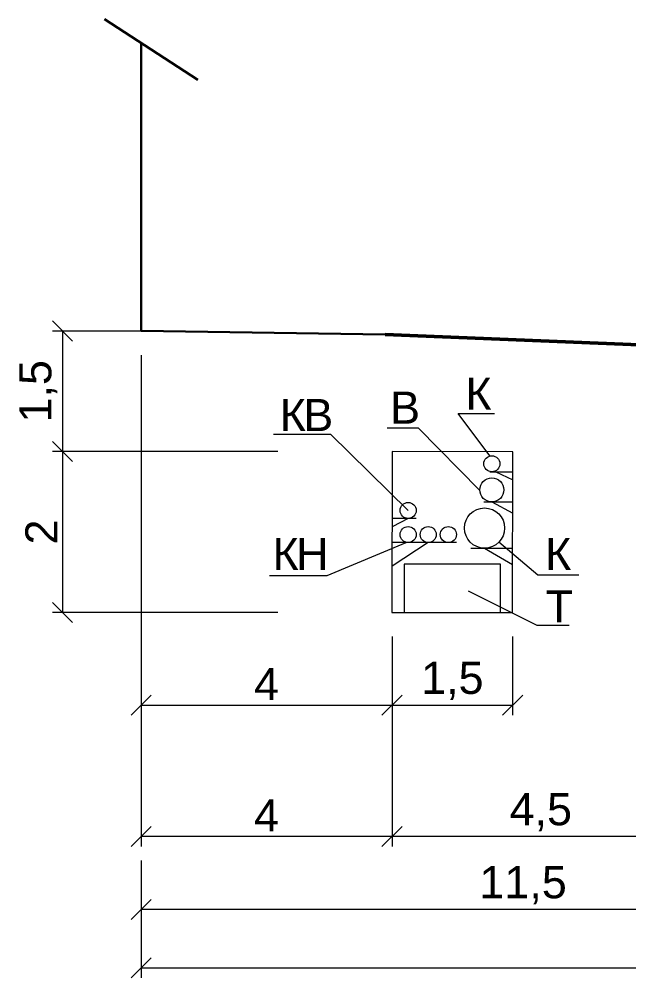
# Model space of a CAD drawing. Header units: millimetres. Extents: x -2123 to 34701, y -1286 to 835.
# Drawn here: x 1654.28 to 1661.86, y 609.52 to 621.44 of the extents above; entities that cross this region are included whole.
import ezdxf

# ---------------------------------------------------------------- set-up
doc = ezdxf.new("R2010")
doc.units = ezdxf.units.MM
doc.layers.get('0').update_dxf_attribs({"lineweight": 15})
for name, color, linetype, lineweight in [('Дор. Розм.', 7, 'Continuous', 50), ('Линия 0.3', 160, 'Continuous', 30), ('Линия 0.5', 26, 'Continuous', 50), ('Размер', 94, 'Continuous', 15), ('Інж. мережі', 205, 'Continuous', 18)]:
    doc.layers.add(name, color=color, linetype=linetype, lineweight=lineweight)
doc.styles.get("Standard").update_dxf_attribs({"font": 'arial.ttf'})
doc.styles.add('Аннотативный', font='arial.ttf')
doc.dimstyles.new('М-100', dxfattribs={"dimscale": 100, "dimtxt": 4, "dimasz": 2.5, "dimexe": 1.25, "dimexo": 3, "dimtad": 1, "dimlfac": 0.001, "dimtxsty": 'Standard', "dimblk": 'OBLIQUE', "dimcen": 2.5, "dimadec": 0, "dimazin": 0, "dimtfac": 1, "dimtmove": 0, "dimatfit": 3, "dimldrblk": 'OBLIQUE', "dimfxl": 1.25, "dimlwd": -1, "dimlwe": -1, "dimarcsym": 0})

# ---------------------------------------------------------------- blocks, each defined once
blk = doc.blocks.new('_Oblique')
at = {"color": 0, "linetype": 'ByBlock', "lineweight": -2}
blk.add_line((-0.5, -0.5), (0.5, 0.5), dxfattribs=at)
blk = doc.blocks.new('*D1147')
at = {"layer": 'Defpoints', "color": 0, "ltscale": 1000, "transparency": 16777216}
for p in [(57590, 13028), (17611, 11710), (57590, 10077)]:
    blk.add_point(p, dxfattribs=at)
at = {"layer": 'Размер', "color": 0, "ltscale": 1000, "transparency": 16777216}
for p, q in [((57590, 12728), (57590, 9952)), ((17611, 11410), (17611, 9952)), ((17611, 10077), (57590, 10077))]:
    blk.add_line(p, q, dxfattribs=at)
at = {"layer": 'Размер', "color": 0, "ltscale": 1000, "transparency": 16777216, "xscale": 250, "yscale": 250, "zscale": 250, "rotation": 180}
blk.add_blockref('_Oblique', (17611, 10077), dxfattribs=at)
at = {"layer": 'Размер', "color": 0, "ltscale": 1000, "transparency": 16777216, "xscale": 250, "yscale": 250, "zscale": 250}
blk.add_blockref('_Oblique', (57590, 10077), dxfattribs=at)
at = {"layer": 'Размер', "color": 0, "ltscale": 1000, "transparency": 16777216, "insert": (37600, 10340), "char_height": 400, "attachment_point": 5}
blk.add_mtext('44', dxfattribs=at)
blk = doc.blocks.new('*D1130')
at = {"layer": 'Defpoints', "color": 0, "ltscale": 1000, "transparency": 16777216}
for p in [(24430, 17497), (20730, 13963), (20730, 11710)]:
    blk.add_point(p, dxfattribs=at)
at = {"layer": 'Размер', "color": 0, "ltscale": 1000, "transparency": 16777216}
for p, q in [((24430, 17197), (24430, 11585)), ((20730, 13663), (20730, 11585)), ((24430, 11710), (20730, 11710))]:
    blk.add_line(p, q, dxfattribs=at)
at = {"layer": 'Размер', "color": 0, "ltscale": 1000, "transparency": 16777216, "xscale": 250, "yscale": 250, "zscale": 250, "rotation": 180}
blk.add_blockref('_Oblique', (20730, 11710), dxfattribs=at)
at = {"layer": 'Размер', "color": 0, "ltscale": 1000, "transparency": 16777216, "xscale": 250, "yscale": 250, "zscale": 250}
blk.add_blockref('_Oblique', (24430, 11710), dxfattribs=at)
at = {"layer": 'Размер', "color": 0, "ltscale": 1000, "transparency": 16777216, "insert": (22580, 12012), "char_height": 400, "attachment_point": 5}
blk.add_mtext('4,5', dxfattribs=at)
blk = doc.blocks.new('*D1133')
at = {"layer": 'Defpoints', "color": 0, "ltscale": 1000, "transparency": 16777216}
for p in [(17611, 17997), (20730, 14495), (17611, 11710)]:
    blk.add_point(p, dxfattribs=at)
at = {"layer": 'Размер', "color": 0, "ltscale": 1000, "transparency": 16777216}
for p, q in [((17611, 17697), (17611, 11585)), ((20730, 14195), (20730, 11585)), ((20730, 11710), (17611, 11710))]:
    blk.add_line(p, q, dxfattribs=at)
at = {"layer": 'Размер', "color": 0, "ltscale": 1000, "transparency": 16777216, "xscale": 250, "yscale": 250, "zscale": 250, "rotation": 180}
blk.add_blockref('_Oblique', (17611, 11710), dxfattribs=at)
at = {"layer": 'Размер', "color": 0, "ltscale": 1000, "transparency": 16777216, "xscale": 250, "yscale": 250, "zscale": 250}
blk.add_blockref('_Oblique', (20730, 11710), dxfattribs=at)
at = {"layer": 'Размер', "color": 0, "ltscale": 1000, "transparency": 16777216, "insert": (19170, 11972), "char_height": 400, "attachment_point": 5}
blk.add_mtext('4', dxfattribs=at)
blk = doc.blocks.new('*D1134')
at = {"layer": 'Defpoints', "color": 0, "ltscale": 1000, "transparency": 16777216}
for p in [(18011, 17997), (16633, 16497), (19611, 16497)]:
    blk.add_point(p, dxfattribs=at)
at = {"layer": 'Размер', "color": 0, "ltscale": 1000, "transparency": 16777216}
for p, q in [((17711, 17997), (16508, 17997)), ((16633, 17997), (16633, 16497)), ((19311, 16497), (16508, 16497))]:
    blk.add_line(p, q, dxfattribs=at)
at = {"layer": 'Размер', "color": 0, "ltscale": 1000, "transparency": 16777216, "xscale": 250, "yscale": 250, "zscale": 250}
for p, rotation in [((16633, 17997), 90), ((16633, 16497), 270)]:
    blk.add_blockref('_Oblique', p, dxfattribs=dict(at, rotation=rotation))
at = {"layer": 'Размер', "color": 0, "ltscale": 1000, "transparency": 16777216, "insert": (16331, 17247), "char_height": 400, "attachment_point": 5, "rotation": 90}
blk.add_mtext('1,5', dxfattribs=at)
blk = doc.blocks.new('*D1135')
at = {"layer": 'Defpoints', "color": 0, "ltscale": 1000, "transparency": 16777216}
for p in [(19611, 16497), (16633, 14497), (19609, 14497)]:
    blk.add_point(p, dxfattribs=at)
at = {"layer": 'Размер', "color": 0, "ltscale": 1000, "transparency": 16777216}
for p, q in [((19311, 16497), (16508, 16497)), ((16633, 16497), (16633, 14497)), ((19309, 14497), (16508, 14497))]:
    blk.add_line(p, q, dxfattribs=at)
at = {"layer": 'Размер', "color": 0, "ltscale": 1000, "transparency": 16777216, "xscale": 250, "yscale": 250, "zscale": 250}
for p, rotation in [((16633, 16497), 90), ((16633, 14497), 270)]:
    blk.add_blockref('_Oblique', p, dxfattribs=dict(at, rotation=rotation))
at = {"layer": 'Размер', "color": 0, "ltscale": 1000, "transparency": 16777216, "insert": (16370, 15497), "char_height": 400, "attachment_point": 5, "rotation": 90}
blk.add_mtext('2', dxfattribs=at)
blk = doc.blocks.new('*D1136')
at = {"layer": 'Defpoints', "color": 0, "ltscale": 1000, "transparency": 16777216}
for p in [(17611, 14497), (20730, 14495), (20730, 13343)]:
    blk.add_point(p, dxfattribs=at)
at = {"layer": 'Размер', "color": 0, "ltscale": 1000, "transparency": 16777216}
for p, q in [((17611, 14197), (17611, 13218)), ((20730, 14195), (20730, 13218)), ((17611, 13343), (20730, 13343))]:
    blk.add_line(p, q, dxfattribs=at)
at = {"layer": 'Размер', "color": 0, "ltscale": 1000, "transparency": 16777216, "xscale": 250, "yscale": 250, "zscale": 250, "rotation": 180}
blk.add_blockref('_Oblique', (17611, 13343), dxfattribs=at)
at = {"layer": 'Размер', "color": 0, "ltscale": 1000, "transparency": 16777216, "xscale": 250, "yscale": 250, "zscale": 250}
blk.add_blockref('_Oblique', (20730, 13343), dxfattribs=at)
at = {"layer": 'Размер', "color": 0, "ltscale": 1000, "transparency": 16777216, "insert": (19170, 13606), "char_height": 400, "attachment_point": 5}
blk.add_mtext('4', dxfattribs=at)
blk = doc.blocks.new('*D655')
at = {"layer": 'Defpoints', "color": 0, "lineweight": 20, "ltscale": 1000, "transparency": 16777216}
for p in [(20730, 14497), (22230, 14496), (22230, 13343)]:
    blk.add_point(p, dxfattribs=at)
at = {"layer": 'Размер', "color": 0, "ltscale": 1000, "transparency": 16777216}
for p, q in [((20730, 14197), (20730, 13218)), ((22230, 14196), (22230, 13218)), ((20730, 13343), (22230, 13343))]:
    blk.add_line(p, q, dxfattribs=at)
at = {"layer": 'Размер', "color": 0, "ltscale": 1000, "transparency": 16777216, "xscale": 250, "yscale": 250, "zscale": 250, "rotation": 180}
blk.add_blockref('_Oblique', (20730, 13343), dxfattribs=at)
at = {"layer": 'Размер', "color": 0, "ltscale": 1000, "transparency": 16777216, "xscale": 250, "yscale": 250, "zscale": 250}
blk.add_blockref('_Oblique', (22230, 13343), dxfattribs=at)
at = {"layer": 'Размер', "color": 0, "ltscale": 1000, "transparency": 16777216, "insert": (21480, 13646), "char_height": 400, "attachment_point": 5}
blk.add_mtext('1,5', dxfattribs=at)
blk = doc.blocks.new('*D1137')
at = {"layer": 'Defpoints', "color": 0, "ltscale": 1000, "transparency": 16777216}
for p in [(17611, 11710), (27110, 11710), (17611, 10802)]:
    blk.add_point(p, dxfattribs=at)
at = {"layer": 'Размер', "color": 0, "ltscale": 1000, "transparency": 16777216}
for p, q in [((17611, 11410), (17611, 10677)), ((27110, 11410), (27110, 10677)), ((27110, 10802), (17611, 10802))]:
    blk.add_line(p, q, dxfattribs=at)
at = {"layer": 'Размер', "color": 0, "ltscale": 1000, "transparency": 16777216, "xscale": 250, "yscale": 250, "zscale": 250, "rotation": 180}
blk.add_blockref('_Oblique', (17611, 10802), dxfattribs=at)
at = {"layer": 'Размер', "color": 0, "ltscale": 1000, "transparency": 16777216, "xscale": 250, "yscale": 250, "zscale": 250}
blk.add_blockref('_Oblique', (27110, 10802), dxfattribs=at)
at = {"layer": 'Размер', "color": 0, "ltscale": 1000, "transparency": 16777216, "insert": (22360, 11104), "char_height": 400, "attachment_point": 5}
blk.add_mtext('11,5', dxfattribs=at)
blk = doc.blocks.new('2')
at = {"color": 0, "lineweight": 30, "ltscale": 1000}
for p, q in [((18314.072, 21120.986), (17154.291, 21875.878)), ((17610.613, 17997.343), (17610.613, 21578.862))]:
    blk.add_line(p, q, dxfattribs=at)
at = {"layer": 'Линия 0.3', "color": 0, "ltscale": 1000}
blk.add_line((17610.613, 17997.343), (20643.864, 17954.476), dxfattribs=at)
at = {"layer": 'Линия 0.5', "color": 0, "ltscale": 1000}
blk.add_line((20643.864, 17954.476), (24444.83, 17796.783), dxfattribs=at)
at = {"layer": 'Інж. мережі', "color": 0}
for points in [[(21947.991, 16442.994), (21553.135, 16972.886), (22004.759, 16972.504)], [(19258.122, 16715.419), (19966.919, 16714.82), (20930.725, 15765.215)], [(20671.764, 16792.165), (21053.311, 16791.843), (21821.619, 16012.678)], [(22229.653, 14496.076), (22231.343, 16496.076), (20731.344, 16497.343), (20729.654, 14497.344), (22229.653, 14496.076)], [(21946.587, 16245.86), (22231.131, 16245.619)], [(21946.587, 16245.86), (22231.131, 16245.619)], [(22021.587, 16245.796), (22231.048, 16147.345)], [(22021.587, 16245.796), (22231.048, 16147.345)], [(21871.271, 15870.923), (22230.814, 15870.619)], [(21871.271, 15870.923), (22230.814, 15870.619)], [(21971.271, 15870.839), (22230.695, 15729.537)], [(21971.271, 15870.839), (22230.695, 15729.537)], [(20930.64, 15665.215), (20730.553, 15561.797)], [(20930.64, 15665.215), (20730.553, 15561.797)], [(21030.64, 15665.131), (20730.641, 15665.384)], [(21030.64, 15665.131), (20730.641, 15665.384)], [(19207.194, 14956.453), (19924.296, 14955.847), (20906.836, 15365.235)], [(21180.387, 15365.004), (20730.14, 15073.329)], [(21180.387, 15365.004), (20730.14, 15073.329)], [(21530.387, 15364.708), (20730.387, 15365.384)], [(21530.387, 15364.708), (20730.387, 15365.384)], [(21711.914, 15296.514), (22230.329, 15296.076)], [(21880.329, 15296.372), (22230.156, 15091.946)], [(23051.105, 14961.691), (22542.229, 14962.121), (22059.733, 15372.044)], [(22931.28, 14332.657), (22534.796, 14332.246), (21681.727, 14760.764)]]:
    blk.add_lwpolyline(points, dxfattribs=at)
blk.add_lwpolyline([(20880.16, 15097.217), (20879.653, 14497.217), (22079.653, 14496.203), (22080.16, 15096.203)], close=True, dxfattribs=at)
for centre, radius in [((21971.672, 16345.839), 100), ((21971.397, 16020.839), 150), ((20930.725, 15765.215), 100), ((21880.54, 15546.372), 250), ((20930.471, 15465.215), 100), ((21180.471, 15465.004), 100), ((21430.471, 15464.793), 100)]:
    blk.add_circle(centre, radius, dxfattribs=at)
at = {"layer": 'Інж. мережі', "color": 0, "lineweight": 25, "ltscale": 1000, "char_height": 400, "attachment_point": 1, "style": 'Аннотативный'}
for s, width, insert in [('\\pt400;К', 613.06669, (21642.328, 17416.682)), ('В', 613.06669, (20706.492, 17243.945)), ('{\\T0.9;КВ}', 613.06669, (19333.86, 17152.157)), ('{\\T0.9;КН}', 613.06669, (19243.848, 15423.99)), ('К', 613.06669, (22633.675, 15424.243)), ('{\\T0.9;Т}', 400, (22638.756, 14771.667))]:
    blk.add_mtext_dynamic_manual_height_columns(s, width=width, gutter_width=12.5, heights=[0], dxfattribs=dict(at, insert=insert))
at = {"layer": 'Размер', "color": 0, "ltscale": 1000}
dim = blk.add_linear_dim(base=(16633.396, 16497.343), p1=(18010.613, 17997.343), p2=(19610.613, 16497.343), angle=90, dimstyle='М-100', dxfattribs=at)
dim.commit()
dim.dimension.update_dxf_attribs({"geometry": '*D1134', "text_midpoint": (16330.514, 17247.343)})
for base, p1, p2, angle, text, picture, middle in [((17610.613, 11709.785), (20729.652, 14495.233), (17610.613, 17997.343), 180, '4', '*D1133', (19170.132, 11972.285)), ((20729.652, 11709.785), (24430.263, 17496.783), (20729.652, 13963.045), 0, '4,5', '*D1130', (22579.958, 12011.849)), ((20729.652, 13343.014), (17610.613, 14497.344), (20729.652, 14495.233), 0, '4', '*D1136', (19170.132, 13605.514)), ((17610.613, 10801.546), (27109.918, 11709.785), (17610.613, 11709.785), 180, '11,5', '*D1137', (22360.265, 11104.428))]:
    dim = blk.add_linear_dim(base=base, p1=p1, p2=p2, angle=angle, text=text, dimstyle='М-100', dxfattribs=at)
    dim.commit()
    dim.dimension.update_dxf_attribs({"geometry": picture, "text_midpoint": middle})
for base, p1, p2, angle, picture, middle, dimtype in [((16633.396, 14497.344), (19610.613, 16497.343), (19608.923, 14497.344), 90, '*D1135', (16633.396, 15497.344), 160), ((22229.653, 13343.014), (20729.654, 14497.344), (22229.653, 14496.076), 0, '*D655', (21479.653, 13343.014), 128)]:
    dim = blk.add_linear_dim(base=base, p1=p1, p2=p2, angle=angle, dimstyle='М-100', dxfattribs=at)
    dim.commit()
    dim.dimension.update_dxf_attribs({"geometry": picture, "text_midpoint": middle, "dimtype": dimtype})
dim = blk.add_linear_dim(base=(57589.804, 10077.164), p1=(17610.613, 11709.785), p2=(57589.804, 13028.099), text='44', dimstyle='М-100', dxfattribs=at)
dim.commit()
dim.dimension.update_dxf_attribs({"geometry": '*D1147', "text_midpoint": (37600.209, 10077.164), "dimtype": 160})

msp = doc.modelspace()

# ---------------------------------------------------------------- block references
at = {"layer": 'Дор. Розм.', "xscale": 0.001, "yscale": 0.001, "zscale": 0.001}
msp.add_blockref('2', (1638.187, 599.564), dxfattribs=at)

doc.saveas('drawing.dxf')
